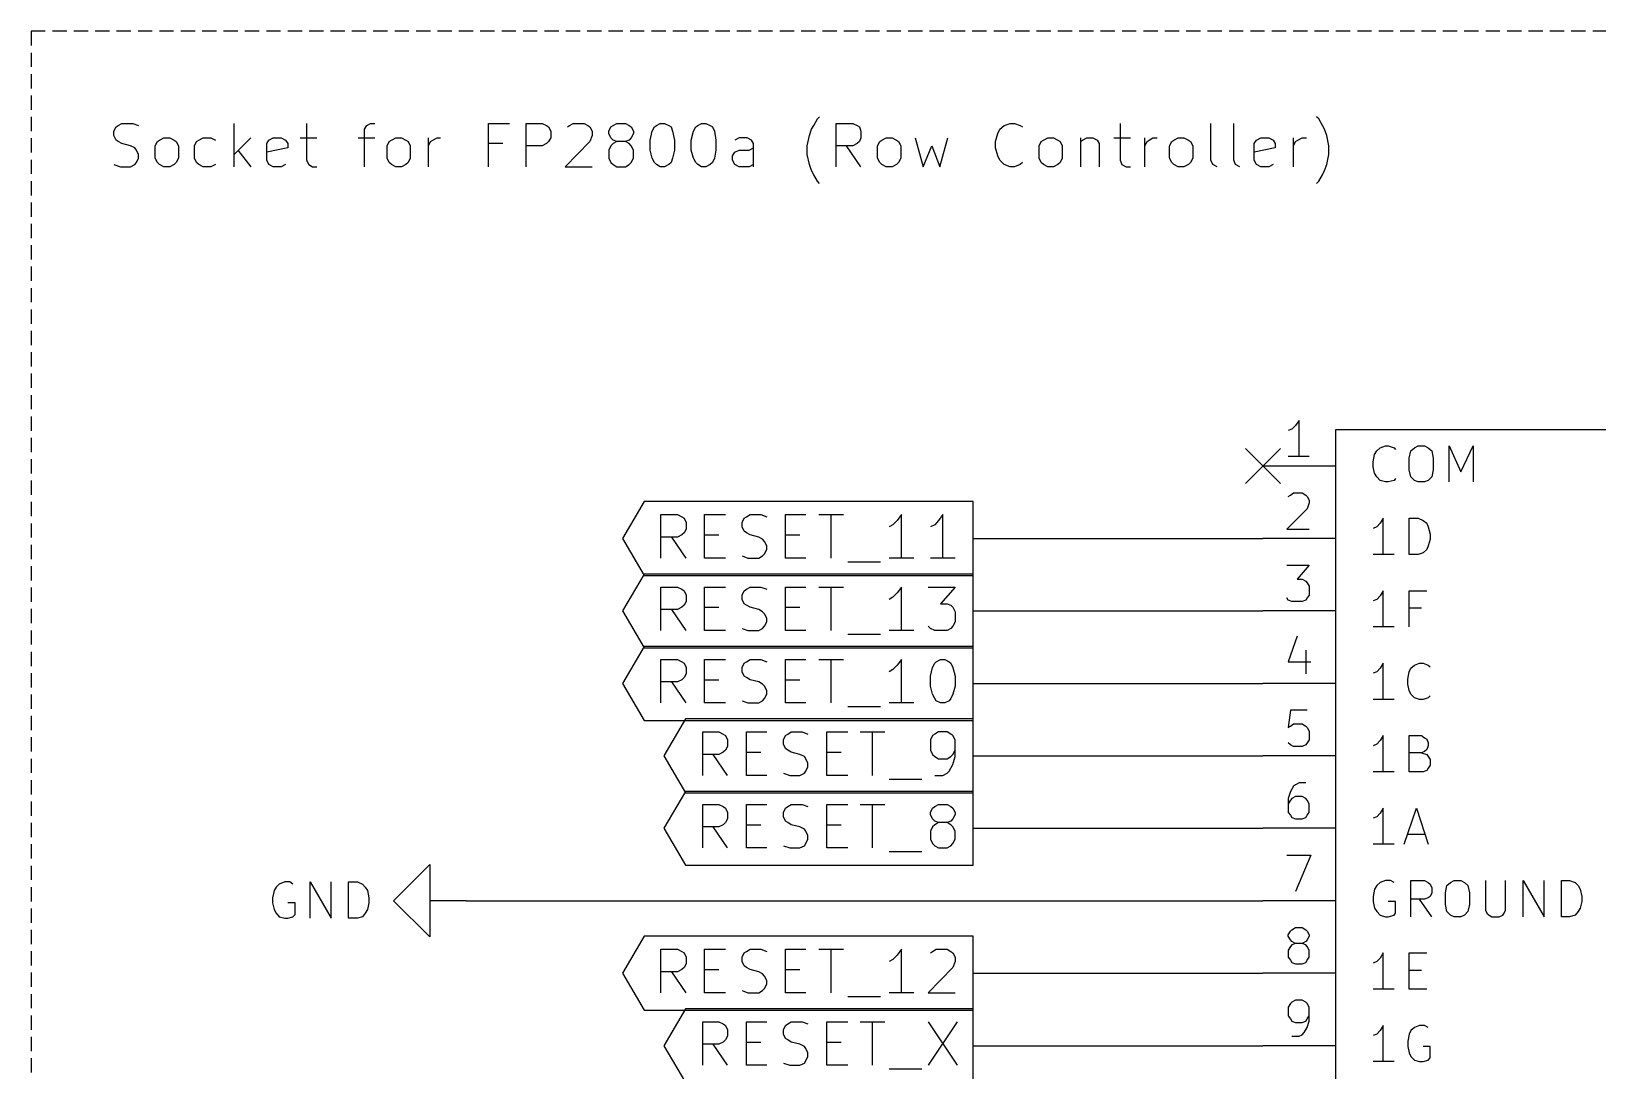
# Model space of a CAD drawing. Extents: x 18 to 282, y -194 to -20.
# Drawn here: x 139.7 to 194.6, y -56.8 to -20.3 of the extents above; entities that cross this region are included whole.
import ezdxf

# ---------------------------------------------------------------- set-up
doc = ezdxf.new("R2010")
doc.units = 0
doc.header["$MEASUREMENT"] = 0
doc.linetypes.add('DASHED', pattern=[0.75, 0.5, -0.25])
for name, color, linetype in [('BLUE2', 5, 'CONTINUOUS'), ('BLUE3', 171, 'CONTINUOUS'), ('CYAN2', 4, 'CONTINUOUS'), ('GREEN2', 3, 'CONTINUOUS'), ('LYELLOW', 51, 'CONTINUOUS'), ('RED2', 1, 'CONTINUOUS')]:
    doc.layers.add(name, color=color, linetype=linetype)

msp = doc.modelspace()

# ---------------------------------------------------------------- linework, layer by layer
at = {"layer": 'BLUE2', "linetype": 'CONTINUOUS'}
for p, q in [((182.27, -34.9504), (183.49, -36.1696)), ((183.49, -34.9504), (182.27, -36.1696))]:
    msp.add_line(p, q, dxfattribs=at)
at = {"layer": 'BLUE3', "linetype": 'DASHED'}
for p, q in [((139.7, -20.32), (139.7, -93.98)), ((281.94, -20.32), (139.7, -20.32))]:
    msp.add_line(p, q, dxfattribs=at)
at = {"layer": 'BLUE3', "linetype": 'CONTINUOUS'}
for p, q in [((142.748, -23.622), (142.875, -23.5458)), ((142.875, -23.5458), (143.256, -23.5458)), ((143.256, -23.5458), (143.459, -23.622)), ((146.812, -25.0698), (146.812, -23.5458)), ((149.352, -23.5458), (149.352, -24.8412)), ((151.46, -23.622), (151.587, -23.5458)), ((151.587, -23.5458), (151.74, -23.5458)), ((155.727, -25.0698), (155.727, -23.5458)), ((155.727, -23.5458), (156.464, -23.5458)), ((157.048, -25.0698), (157.048, -23.5458)), ((157.048, -23.5458), (157.607, -23.5458)), ((157.607, -23.5458), (157.759, -23.622)), ((158.572, -23.622), (158.699, -23.5458)), ((158.699, -23.5458), (159.08, -23.5458)), ((159.08, -23.5458), (159.207, -23.622)), ((160.096, -23.622), (160.223, -23.5458)), ((160.223, -23.5458), (160.528, -23.5458)), ((160.528, -23.5458), (160.655, -23.622)), ((161.62, -23.622), (161.747, -23.5458)), ((161.747, -23.5458), (161.9, -23.5458)), ((161.9, -23.5458), (162.052, -23.622)), ((163.068, -23.622), (163.195, -23.5458)), ((163.195, -23.5458), (163.347, -23.5458)), ((163.347, -23.5458), (163.5, -23.622)), ((167.132, -23.622), (167.259, -23.3934)), ((167.259, -23.3934), (167.335, -23.3172)), ((167.919, -25.0698), (167.919, -23.5458)), ((167.919, -23.5458), (168.504, -23.5458)), ((168.504, -23.5458), (168.656, -23.622)), ((173.812, -23.622), (174.015, -23.5458)), ((174.015, -23.5458), (174.168, -23.5458)), ((174.168, -23.5458), (174.371, -23.622)), ((177.876, -23.5458), (177.876, -24.8412)), ((181.051, -24.8412), (181.051, -23.5458)), ((181.864, -24.8412), (181.864, -23.5458)), ((184.836, -23.3934), (184.76, -23.3172)), ((184.963, -23.622), (184.836, -23.3934)), ((142.596, -23.8252), (142.672, -23.6728)), ((142.596, -23.9776), (142.596, -23.8252)), ((142.672, -24.13), (142.596, -23.9776)), ((142.672, -23.6728), (142.748, -23.622)), ((142.748, -24.1808), (142.672, -24.13)), ((144.12, -24.1808), (144.196, -24.13)), ((144.196, -24.13), (144.348, -24.0538)), ((144.348, -24.0538), (144.551, -24.0538)), ((144.551, -24.0538), (144.704, -24.13)), ((144.704, -24.13), (144.78, -24.1808)), ((145.491, -24.1808), (145.567, -24.13)), ((145.567, -24.13), (145.72, -24.0538)), ((145.72, -24.0538), (145.999, -24.0538)), ((145.999, -24.0538), (146.152, -24.13)), ((147.396, -24.0538), (146.812, -24.638)), ((147.955, -24.257), (148.031, -24.13)), ((148.031, -24.13), (148.184, -24.0538)), ((148.184, -24.0538), (148.463, -24.0538)), ((148.463, -24.0538), (148.615, -24.13)), ((148.615, -24.13), (148.692, -24.257)), ((149.123, -24.0538), (149.708, -24.0538)), ((151.155, -24.0538), (151.74, -24.0538)), ((151.384, -23.749), (151.46, -23.622)), ((151.384, -25.0698), (151.384, -23.749)), ((152.248, -24.1808), (152.324, -24.13)), ((152.324, -24.13), (152.476, -24.0538)), ((152.476, -24.0538), (152.679, -24.0538)), ((152.679, -24.0538), (152.832, -24.13)), ((152.832, -24.13), (152.908, -24.1808)), ((153.619, -25.0698), (153.619, -24.0538)), ((153.695, -24.1808), (153.772, -24.13)), ((153.772, -24.13), (153.924, -24.0538)), ((153.924, -24.0538), (154.051, -24.0538)), ((157.759, -23.622), (157.836, -23.6728)), ((157.836, -23.6728), (157.912, -23.8252)), ((157.912, -24.0538), (157.836, -24.1808)), ((157.912, -23.8252), (157.912, -24.0538)), ((158.496, -23.6728), (158.572, -23.622)), ((159.207, -23.622), (159.283, -23.6728)), ((159.283, -23.6728), (159.36, -23.8252)), ((159.36, -23.9776), (159.283, -24.1808)), ((159.36, -23.8252), (159.36, -23.9776)), ((159.944, -23.8252), (160.02, -23.6728)), ((159.944, -23.9014), (159.944, -23.8252)), ((160.02, -24.0538), (159.944, -23.9014)), ((160.02, -23.6728), (160.096, -23.622)), ((160.096, -24.13), (160.02, -24.0538)), ((160.223, -24.1808), (160.096, -24.13)), ((160.655, -24.13), (160.528, -24.1808)), ((160.655, -23.622), (160.731, -23.6728)), ((160.731, -24.0538), (160.655, -24.13)), ((160.731, -23.6728), (160.807, -23.8252)), ((160.807, -23.9014), (160.731, -24.0538)), ((160.807, -23.8252), (160.807, -23.9014)), ((161.392, -24.13), (161.468, -23.8252)), ((161.392, -24.4856), (161.392, -24.13)), ((161.468, -23.8252), (161.544, -23.6728)), ((161.544, -23.6728), (161.62, -23.622)), ((162.052, -23.622), (162.128, -23.6728)), ((162.128, -23.6728), (162.179, -23.8252)), ((162.179, -23.8252), (162.255, -24.13)), ((162.255, -24.13), (162.255, -24.4856)), ((162.839, -24.13), (162.916, -23.8252)), ((162.839, -24.4856), (162.839, -24.13)), ((162.916, -23.8252), (162.992, -23.6728)), ((162.992, -23.6728), (163.068, -23.622)), ((163.5, -23.622), (163.576, -23.6728)), ((163.576, -23.6728), (163.652, -23.8252)), ((163.652, -23.8252), (163.703, -24.13)), ((163.703, -24.13), (163.703, -24.4856)), ((164.516, -24.0538), (164.363, -24.13)), ((164.795, -24.0538), (164.516, -24.0538)), ((164.948, -24.13), (164.795, -24.0538)), ((165.024, -24.257), (164.948, -24.13)), ((166.903, -24.3332), (166.98, -23.9776)), ((166.98, -23.9776), (167.056, -23.749)), ((167.056, -23.749), (167.132, -23.622)), ((168.656, -23.622), (168.732, -23.6728)), ((168.732, -23.6728), (168.783, -23.8252)), ((168.783, -24.0538), (168.732, -24.1808)), ((168.783, -23.8252), (168.783, -24.0538)), ((169.443, -24.1808), (169.52, -24.13)), ((169.52, -24.13), (169.672, -24.0538)), ((169.672, -24.0538), (169.875, -24.0538)), ((169.875, -24.0538), (170.028, -24.13)), ((170.028, -24.13), (170.104, -24.1808)), ((170.688, -24.0538), (170.967, -25.0698)), ((171.552, -25.0698), (171.831, -24.0538)), ((173.507, -24.1808), (173.584, -23.9014)), ((173.584, -23.9014), (173.66, -23.749)), ((173.66, -23.749), (173.812, -23.622)), ((174.371, -23.622), (174.447, -23.6728)), ((175.108, -24.1808), (175.184, -24.13)), ((175.184, -24.13), (175.336, -24.0538)), ((175.336, -24.0538), (175.539, -24.0538)), ((175.539, -24.0538), (175.692, -24.13)), ((175.692, -24.13), (175.768, -24.1808)), ((176.479, -24.0538), (176.479, -25.0698)), ((176.479, -24.1808), (176.555, -24.13)), ((176.555, -24.13), (176.708, -24.0538)), ((176.708, -24.0538), (176.911, -24.0538)), ((176.911, -24.0538), (177.063, -24.13)), ((177.063, -24.13), (177.14, -24.257)), ((177.648, -24.0538), (178.232, -24.0538)), ((178.74, -25.0698), (178.74, -24.0538)), ((178.816, -24.1808), (178.892, -24.13)), ((178.892, -24.13), (179.019, -24.0538)), ((179.019, -24.0538), (179.172, -24.0538)), ((179.68, -24.1808), (179.756, -24.13)), ((179.756, -24.13), (179.908, -24.0538)), ((179.908, -24.0538), (180.111, -24.0538)), ((180.111, -24.0538), (180.264, -24.13)), ((180.264, -24.13), (180.34, -24.1808)), ((182.575, -24.257), (182.651, -24.13)), ((182.651, -24.13), (182.804, -24.0538)), ((182.804, -24.0538), (183.083, -24.0538)), ((183.083, -24.0538), (183.236, -24.13)), ((183.236, -24.13), (183.312, -24.257)), ((183.947, -25.0698), (183.947, -24.0538)), ((184.023, -24.1808), (184.099, -24.13)), ((184.099, -24.13), (184.252, -24.0538)), ((184.252, -24.0538), (184.404, -24.0538)), ((185.039, -23.749), (184.963, -23.622)), ((185.115, -23.9776), (185.039, -23.749)), ((185.191, -24.3332), (185.115, -23.9776)), ((142.875, -24.257), (142.748, -24.1808)), ((143.18, -24.3332), (142.875, -24.257)), ((143.332, -24.4094), (143.18, -24.3332)), ((143.383, -24.4856), (143.332, -24.4094)), ((143.459, -24.638), (143.383, -24.4856)), ((143.459, -24.765), (143.459, -24.638)), ((144.043, -24.3332), (144.12, -24.1808)), ((144.043, -24.765), (144.043, -24.3332)), ((144.78, -24.1808), (144.856, -24.3332)), ((144.856, -24.3332), (144.856, -24.765)), ((145.415, -24.3332), (145.491, -24.1808)), ((145.415, -24.765), (145.415, -24.3332)), ((146.939, -24.4856), (147.396, -25.0698)), ((147.955, -24.8412), (147.955, -24.257)), ((148.692, -24.4094), (147.955, -24.5618)), ((148.692, -24.257), (148.692, -24.4094)), ((152.171, -24.3332), (152.248, -24.1808)), ((152.171, -24.765), (152.171, -24.3332)), ((152.908, -24.1808), (152.984, -24.3332)), ((152.984, -24.3332), (152.984, -24.765)), ((153.619, -24.3332), (153.695, -24.1808)), ((156.235, -24.257), (155.727, -24.257)), ((157.607, -24.3332), (157.048, -24.3332)), ((157.759, -24.257), (157.607, -24.3332)), ((157.836, -24.1808), (157.759, -24.257)), ((159.283, -24.1808), (158.42, -25.0698)), ((160.02, -24.3332), (159.944, -24.4856)), ((159.944, -24.4856), (159.944, -24.765)), ((160.096, -24.257), (160.02, -24.3332)), ((160.223, -24.1808), (160.096, -24.257)), ((160.528, -24.1808), (160.223, -24.1808)), ((160.655, -24.257), (160.528, -24.1808)), ((160.731, -24.3332), (160.655, -24.257)), ((160.807, -24.4856), (160.731, -24.3332)), ((160.807, -24.765), (160.807, -24.4856)), ((161.468, -24.765), (161.392, -24.4856)), ((162.255, -24.4856), (162.179, -24.765)), ((162.916, -24.765), (162.839, -24.4856)), ((163.703, -24.4856), (163.652, -24.765)), ((164.287, -24.6888), (164.363, -24.5618)), ((164.287, -24.8412), (164.287, -24.6888)), ((164.363, -24.5618), (164.516, -24.4856)), ((164.516, -24.4856), (164.871, -24.4856)), ((164.871, -24.4856), (165.024, -24.4094)), ((165.024, -25.0698), (165.024, -24.257)), ((166.903, -24.638), (166.903, -24.3332)), ((166.98, -24.9936), (166.903, -24.638)), ((168.504, -24.3332), (167.919, -24.3332)), ((168.783, -25.0698), (168.275, -24.3332)), ((168.656, -24.257), (168.504, -24.3332)), ((168.732, -24.1808), (168.656, -24.257)), ((169.367, -24.3332), (169.443, -24.1808)), ((169.367, -24.765), (169.367, -24.3332)), ((170.104, -24.1808), (170.18, -24.3332)), ((170.18, -24.3332), (170.18, -24.765)), ((170.967, -25.0698), (171.272, -24.3332)), ((171.272, -24.3332), (171.552, -25.0698)), ((173.507, -24.4094), (173.507, -24.1808)), ((173.584, -24.6888), (173.507, -24.4094)), ((173.66, -24.8412), (173.584, -24.6888)), ((175.031, -24.3332), (175.108, -24.1808)), ((175.031, -24.765), (175.031, -24.3332)), ((175.768, -24.1808), (175.844, -24.3332)), ((175.844, -24.3332), (175.844, -24.765)), ((177.14, -24.257), (177.14, -25.0698)), ((178.74, -24.3332), (178.816, -24.1808)), ((179.603, -24.3332), (179.68, -24.1808)), ((179.603, -24.765), (179.603, -24.3332)), ((180.34, -24.1808), (180.416, -24.3332)), ((180.416, -24.3332), (180.416, -24.765)), ((182.575, -24.8412), (182.575, -24.257)), ((183.312, -24.4094), (182.575, -24.5618)), ((183.312, -24.257), (183.312, -24.4094)), ((183.947, -24.3332), (184.023, -24.1808)), ((185.115, -24.9936), (185.191, -24.638)), ((185.191, -24.638), (185.191, -24.3332)), ((142.596, -24.9936), (142.824, -25.0698)), ((142.824, -25.0698), (143.18, -25.0698)), ((143.18, -25.0698), (143.332, -24.9936)), ((143.332, -24.9936), (143.383, -24.9174)), ((143.383, -24.9174), (143.459, -24.765)), ((144.12, -24.9174), (144.043, -24.765)), ((144.196, -24.9936), (144.12, -24.9174)), ((144.348, -25.0698), (144.196, -24.9936)), ((144.551, -25.0698), (144.348, -25.0698)), ((144.704, -24.9936), (144.551, -25.0698)), ((144.78, -24.9174), (144.704, -24.9936)), ((144.856, -24.765), (144.78, -24.9174)), ((145.491, -24.9174), (145.415, -24.765)), ((145.567, -24.9936), (145.491, -24.9174)), ((145.72, -25.0698), (145.567, -24.9936)), ((145.999, -25.0698), (145.72, -25.0698)), ((146.152, -24.9936), (145.999, -25.0698)), ((148.031, -24.9936), (147.955, -24.8412)), ((148.184, -25.0698), (148.031, -24.9936)), ((148.463, -25.0698), (148.184, -25.0698)), ((148.615, -24.9936), (148.463, -25.0698)), ((149.352, -24.8412), (149.428, -24.9936)), ((149.428, -24.9936), (149.555, -25.0698)), ((149.555, -25.0698), (149.708, -25.0698)), ((152.248, -24.9174), (152.171, -24.765)), ((152.324, -24.9936), (152.248, -24.9174)), ((152.476, -25.0698), (152.324, -24.9936)), ((152.679, -25.0698), (152.476, -25.0698)), ((152.832, -24.9936), (152.679, -25.0698)), ((152.908, -24.9174), (152.832, -24.9936)), ((152.984, -24.765), (152.908, -24.9174)), ((158.42, -25.0698), (159.36, -25.0698)), ((159.944, -24.765), (160.02, -24.9174)), ((160.02, -24.9174), (160.096, -24.9936)), ((160.096, -24.9936), (160.223, -25.0698)), ((160.223, -25.0698), (160.528, -25.0698)), ((160.528, -25.0698), (160.655, -24.9936)), ((160.655, -24.9936), (160.731, -24.9174)), ((160.731, -24.9174), (160.807, -24.765)), ((161.544, -24.9174), (161.468, -24.765)), ((161.62, -24.9936), (161.544, -24.9174)), ((161.747, -25.0698), (161.62, -24.9936)), ((161.9, -25.0698), (161.747, -25.0698)), ((162.052, -24.9936), (161.9, -25.0698)), ((162.128, -24.9174), (162.052, -24.9936)), ((162.179, -24.765), (162.128, -24.9174)), ((162.992, -24.9174), (162.916, -24.765)), ((163.068, -24.9936), (162.992, -24.9174)), ((163.195, -25.0698), (163.068, -24.9936)), ((163.347, -25.0698), (163.195, -25.0698)), ((163.5, -24.9936), (163.347, -25.0698)), ((163.576, -24.9174), (163.5, -24.9936)), ((163.652, -24.765), (163.576, -24.9174)), ((164.363, -24.9936), (164.287, -24.8412)), ((164.516, -25.0698), (164.363, -24.9936)), ((164.871, -25.0698), (164.516, -25.0698)), ((165.024, -24.9936), (164.871, -25.0698)), ((167.056, -25.1968), (166.98, -24.9936)), ((167.132, -25.3492), (167.056, -25.1968)), ((169.443, -24.9174), (169.367, -24.765)), ((169.52, -24.9936), (169.443, -24.9174)), ((169.672, -25.0698), (169.52, -24.9936)), ((169.875, -25.0698), (169.672, -25.0698)), ((170.028, -24.9936), (169.875, -25.0698)), ((170.104, -24.9174), (170.028, -24.9936)), ((170.18, -24.765), (170.104, -24.9174)), ((173.812, -24.9936), (173.66, -24.8412)), ((174.015, -25.0698), (173.812, -24.9936)), ((174.168, -25.0698), (174.015, -25.0698)), ((174.371, -24.9936), (174.168, -25.0698)), ((174.447, -24.9174), (174.371, -24.9936)), ((175.108, -24.9174), (175.031, -24.765)), ((175.184, -24.9936), (175.108, -24.9174)), ((175.336, -25.0698), (175.184, -24.9936)), ((175.539, -25.0698), (175.336, -25.0698)), ((175.692, -24.9936), (175.539, -25.0698)), ((175.768, -24.9174), (175.692, -24.9936)), ((175.844, -24.765), (175.768, -24.9174)), ((177.876, -24.8412), (177.927, -24.9936)), ((177.927, -24.9936), (178.079, -25.0698)), ((178.079, -25.0698), (178.232, -25.0698)), ((179.68, -24.9174), (179.603, -24.765)), ((179.756, -24.9936), (179.68, -24.9174)), ((179.908, -25.0698), (179.756, -24.9936)), ((180.111, -25.0698), (179.908, -25.0698)), ((180.264, -24.9936), (180.111, -25.0698)), ((180.34, -24.9174), (180.264, -24.9936)), ((180.416, -24.765), (180.34, -24.9174)), ((181.127, -24.9936), (181.051, -24.8412)), ((181.28, -25.0698), (181.127, -24.9936)), ((181.915, -24.9936), (181.864, -24.8412)), ((182.067, -25.0698), (181.915, -24.9936)), ((182.651, -24.9936), (182.575, -24.8412)), ((182.804, -25.0698), (182.651, -24.9936)), ((183.083, -25.0698), (182.804, -25.0698)), ((183.236, -24.9936), (183.083, -25.0698)), ((184.963, -25.3492), (185.039, -25.1968)), ((185.039, -25.1968), (185.115, -24.9936)), ((167.259, -25.5778), (167.132, -25.3492)), ((167.335, -25.654), (167.259, -25.5778)), ((184.76, -25.654), (184.836, -25.5778)), ((184.836, -25.5778), (184.963, -25.3492))]:
    msp.add_line(p, q, dxfattribs=at)
at = {"layer": 'CYAN2', "linetype": 'CONTINUOUS'}
for p, q in [((186.792, -35.1536), (186.868, -35.0266)), ((186.868, -35.0266), (186.995, -34.925)), ((186.995, -34.925), (187.173, -34.8488)), ((187.173, -34.8488), (187.274, -34.8488)), ((187.274, -34.8488), (187.477, -34.925)), ((187.477, -34.925), (187.528, -34.9758)), ((188.011, -35.2806), (188.062, -35.0266)), ((188.062, -35.0266), (188.189, -34.925)), ((188.189, -34.925), (188.316, -34.8488)), ((188.316, -34.8488), (188.544, -34.8488)), ((188.544, -34.8488), (188.671, -34.925)), ((188.671, -34.925), (188.798, -35.0266)), ((188.798, -35.0266), (188.849, -35.2806)), ((189.408, -36.1188), (189.408, -34.8488)), ((189.408, -34.8488), (189.814, -35.7632)), ((189.814, -35.7632), (190.246, -34.8488)), ((190.246, -34.8488), (190.246, -36.1188)), ((186.741, -35.4076), (186.792, -35.1536)), ((186.741, -35.5854), (186.741, -35.4076)), ((186.792, -35.814), (186.741, -35.5854)), ((188.011, -35.687), (188.011, -35.2806)), ((188.062, -35.941), (188.011, -35.687)), ((188.849, -35.687), (188.798, -35.941)), ((188.849, -35.2806), (188.849, -35.687)), ((186.868, -35.941), (186.792, -35.814)), ((186.995, -36.068), (186.868, -35.941)), ((187.173, -36.1188), (186.995, -36.068)), ((187.274, -36.1188), (187.173, -36.1188)), ((187.477, -36.068), (187.274, -36.1188)), ((187.528, -35.9918), (187.477, -36.068)), ((188.189, -36.068), (188.062, -35.941)), ((188.316, -36.1188), (188.189, -36.068)), ((188.544, -36.1188), (188.316, -36.1188)), ((188.671, -36.068), (188.544, -36.1188)), ((188.798, -35.941), (188.671, -36.068)), ((186.868, -37.6936), (186.741, -37.7444)), ((186.995, -37.5666), (186.868, -37.6936)), ((187.096, -37.3888), (186.995, -37.5666)), ((187.096, -38.6588), (187.096, -37.3888)), ((188.011, -38.6588), (188.011, -37.3888)), ((188.011, -37.3888), (188.316, -37.3888)), ((188.316, -37.3888), (188.493, -37.465)), ((188.493, -37.465), (188.62, -37.5666)), ((188.62, -37.5666), (188.671, -37.6936)), ((188.671, -37.6936), (188.747, -37.9476)), ((188.671, -38.354), (188.62, -38.481)), ((188.747, -38.1254), (188.671, -38.354)), ((188.747, -37.9476), (188.747, -38.1254)), ((187.477, -38.6588), (186.741, -38.6588)), ((188.316, -38.6588), (188.011, -38.6588)), ((188.493, -38.608), (188.316, -38.6588)), ((188.62, -38.481), (188.493, -38.608)), ((187.096, -39.9288), (186.995, -40.1066)), ((187.096, -41.1988), (187.096, -39.9288)), ((188.011, -41.1988), (188.011, -39.9288)), ((188.011, -39.9288), (188.62, -39.9288)), ((186.868, -40.2336), (186.741, -40.2844)), ((186.995, -40.1066), (186.868, -40.2336)), ((188.443, -40.5384), (188.011, -40.5384)), ((187.477, -41.1988), (186.741, -41.1988)), ((186.868, -42.7736), (186.741, -42.8244)), ((186.995, -42.6466), (186.868, -42.7736)), ((187.096, -42.4688), (186.995, -42.6466)), ((187.096, -43.7388), (187.096, -42.4688)), ((187.96, -43.0276), (188.011, -42.7736)), ((188.011, -42.7736), (188.062, -42.6466)), ((188.062, -42.6466), (188.189, -42.545)), ((188.189, -42.545), (188.366, -42.4688)), ((188.366, -42.4688), (188.493, -42.4688)), ((188.493, -42.4688), (188.671, -42.545)), ((188.671, -42.545), (188.747, -42.5958)), ((187.96, -43.2054), (187.96, -43.0276)), ((188.011, -43.434), (187.96, -43.2054)), ((187.477, -43.7388), (186.741, -43.7388)), ((188.062, -43.561), (188.011, -43.434)), ((188.189, -43.688), (188.062, -43.561)), ((188.366, -43.7388), (188.189, -43.688)), ((188.493, -43.7388), (188.366, -43.7388)), ((188.671, -43.688), (188.493, -43.7388)), ((188.747, -43.6118), (188.671, -43.688)), ((187.096, -45.0088), (186.995, -45.1866)), ((187.096, -46.2788), (187.096, -45.0088)), ((188.011, -46.2788), (188.011, -45.0088)), ((188.011, -45.0088), (188.443, -45.0088)), ((188.443, -45.0088), (188.544, -45.085)), ((186.868, -45.3136), (186.741, -45.3644)), ((186.995, -45.1866), (186.868, -45.3136)), ((188.544, -45.5676), (188.443, -45.6184)), ((188.544, -45.085), (188.62, -45.1358)), ((188.62, -45.4914), (188.544, -45.5676)), ((188.62, -45.1358), (188.671, -45.2628)), ((188.671, -45.3644), (188.62, -45.4914)), ((188.671, -45.2628), (188.671, -45.3644)), ((188.443, -45.6184), (188.011, -45.6184)), ((188.443, -45.6184), (188.62, -45.6692)), ((188.62, -45.6692), (188.671, -45.7454)), ((188.671, -45.7454), (188.747, -45.847)), ((188.747, -46.0502), (188.671, -46.1518)), ((188.747, -45.847), (188.747, -46.0502)), ((187.477, -46.2788), (186.741, -46.2788)), ((188.493, -46.2788), (188.011, -46.2788)), ((188.62, -46.228), (188.493, -46.2788)), ((188.671, -46.1518), (188.62, -46.228)), ((186.995, -47.7266), (186.868, -47.8536)), ((187.096, -47.5488), (186.995, -47.7266)), ((187.096, -48.8188), (187.096, -47.5488)), ((187.833, -48.8188), (188.265, -47.5488)), ((188.265, -47.5488), (188.671, -48.8188)), ((186.868, -47.8536), (186.741, -47.9044)), ((187.477, -48.8188), (186.741, -48.8188)), ((187.96, -48.4632), (188.544, -48.4632)), ((148.209, -50.4444), (148.158, -50.6984)), ((148.285, -50.3174), (148.209, -50.4444)), ((148.387, -50.2158), (148.285, -50.3174)), ((148.59, -50.1396), (148.387, -50.2158)), ((148.768, -50.1396), (148.59, -50.1396)), ((148.869, -50.2158), (148.768, -50.1396)), ((149.479, -51.4096), (149.479, -50.1396)), ((149.479, -50.1396), (150.216, -51.4096)), ((150.216, -51.4096), (150.216, -50.1396)), ((150.825, -51.4096), (150.825, -50.1396)), ((150.825, -50.1396), (151.13, -50.1396)), ((151.13, -50.1396), (151.308, -50.2158)), ((151.308, -50.2158), (151.409, -50.3174)), ((151.409, -50.3174), (151.486, -50.4444)), ((151.486, -50.4444), (151.536, -50.6984)), ((186.792, -50.3936), (186.741, -50.6476)), ((186.868, -50.2666), (186.792, -50.3936)), ((186.995, -50.165), (186.868, -50.2666)), ((187.173, -50.0888), (186.995, -50.165)), ((187.35, -50.0888), (187.173, -50.0888)), ((187.477, -50.165), (187.35, -50.0888)), ((188.062, -51.3588), (188.062, -50.0888)), ((188.062, -50.0888), (188.544, -50.0888)), ((188.544, -50.0888), (188.671, -50.165)), ((188.671, -50.165), (188.747, -50.2158)), ((188.747, -50.2158), (188.798, -50.3428)), ((188.798, -50.5206), (188.747, -50.6476)), ((188.798, -50.3428), (188.798, -50.5206)), ((189.281, -50.5206), (189.332, -50.2666)), ((189.281, -50.927), (189.281, -50.5206)), ((189.332, -50.2666), (189.459, -50.165)), ((189.459, -50.165), (189.586, -50.0888)), ((189.586, -50.0888), (189.814, -50.0888)), ((189.814, -50.0888), (189.941, -50.165)), ((189.941, -50.165), (190.068, -50.2666)), ((190.068, -50.2666), (190.119, -50.5206)), ((190.119, -50.5206), (190.119, -50.927)), ((190.678, -50.0888), (190.678, -51.1302)), ((191.389, -51.1302), (191.389, -50.0888)), ((191.999, -51.3588), (191.999, -50.0888)), ((191.999, -50.0888), (192.735, -51.3588)), ((192.735, -51.3588), (192.735, -50.0888)), ((193.345, -51.3588), (193.345, -50.0888)), ((193.345, -50.0888), (193.624, -50.0888)), ((193.624, -50.0888), (193.827, -50.165)), ((193.827, -50.165), (193.929, -50.2666)), ((193.929, -50.2666), (194.005, -50.3936)), ((194.005, -50.3936), (194.056, -50.6476)), ((148.158, -50.6984), (148.158, -50.8762)), ((148.158, -50.8762), (148.209, -51.1048)), ((148.946, -50.8762), (148.692, -50.8762)), ((148.946, -51.2826), (148.946, -50.8762)), ((151.536, -50.8762), (151.486, -51.1048)), ((151.536, -50.6984), (151.536, -50.8762)), ((186.741, -50.6476), (186.741, -50.8254)), ((186.741, -50.8254), (186.792, -51.054)), ((186.792, -51.054), (186.868, -51.181)), ((187.528, -50.8254), (187.274, -50.8254)), ((187.528, -51.2318), (187.528, -50.8254)), ((188.544, -50.7492), (188.062, -50.7492)), ((188.798, -51.3588), (188.366, -50.7492)), ((188.671, -50.6984), (188.544, -50.7492)), ((188.747, -50.6476), (188.671, -50.6984)), ((189.332, -51.181), (189.281, -50.927)), ((190.119, -50.927), (190.068, -51.181)), ((194.005, -51.054), (193.929, -51.181)), ((194.056, -50.8254), (194.005, -51.054)), ((194.056, -50.6476), (194.056, -50.8254)), ((148.209, -51.1048), (148.285, -51.2318)), ((148.285, -51.2318), (148.387, -51.3588)), ((148.387, -51.3588), (148.59, -51.4096)), ((148.59, -51.4096), (148.692, -51.4096)), ((148.692, -51.4096), (148.869, -51.3588)), ((148.869, -51.3588), (148.946, -51.2826)), ((151.13, -51.4096), (150.825, -51.4096)), ((151.308, -51.3588), (151.13, -51.4096)), ((151.409, -51.2318), (151.308, -51.3588)), ((151.486, -51.1048), (151.409, -51.2318)), ((186.868, -51.181), (186.995, -51.308)), ((186.995, -51.308), (187.173, -51.3588)), ((187.173, -51.3588), (187.274, -51.3588)), ((187.274, -51.3588), (187.477, -51.308)), ((187.477, -51.308), (187.528, -51.2318)), ((189.459, -51.308), (189.332, -51.181)), ((189.586, -51.3588), (189.459, -51.308)), ((189.814, -51.3588), (189.586, -51.3588)), ((189.941, -51.308), (189.814, -51.3588)), ((190.068, -51.181), (189.941, -51.308)), ((190.678, -51.1302), (190.729, -51.2318)), ((190.729, -51.2318), (190.805, -51.308)), ((190.805, -51.308), (190.906, -51.3588)), ((190.906, -51.3588), (191.16, -51.3588)), ((191.16, -51.3588), (191.287, -51.308)), ((191.287, -51.308), (191.338, -51.2318)), ((191.338, -51.2318), (191.389, -51.1302)), ((193.624, -51.3588), (193.345, -51.3588)), ((193.827, -51.308), (193.624, -51.3588)), ((193.929, -51.181), (193.827, -51.308)), ((187.096, -52.6288), (186.995, -52.8066)), ((187.096, -53.8988), (187.096, -52.6288)), ((188.011, -53.8988), (188.011, -52.6288)), ((188.011, -52.6288), (188.62, -52.6288)), ((186.868, -52.9336), (186.741, -52.9844)), ((186.995, -52.8066), (186.868, -52.9336)), ((188.011, -53.2384), (188.443, -53.2384)), ((187.477, -53.8988), (186.741, -53.8988)), ((188.62, -53.8988), (188.011, -53.8988)), ((186.995, -55.3466), (186.868, -55.4736)), ((187.096, -55.1688), (186.995, -55.3466)), ((187.096, -56.4388), (187.096, -55.1688)), ((188.062, -55.3466), (188.011, -55.4736)), ((188.189, -55.245), (188.062, -55.3466)), ((188.366, -55.1688), (188.189, -55.245)), ((188.544, -55.1688), (188.366, -55.1688)), ((188.671, -55.245), (188.544, -55.1688)), ((186.868, -55.4736), (186.741, -55.5244)), ((188.011, -55.4736), (187.96, -55.7276)), ((187.96, -55.7276), (187.96, -55.9054)), ((187.96, -55.9054), (188.011, -56.134)), ((188.747, -55.9054), (188.493, -55.9054)), ((188.747, -56.3118), (188.747, -55.9054)), ((187.477, -56.4388), (186.741, -56.4388)), ((188.011, -56.134), (188.062, -56.261)), ((188.062, -56.261), (188.189, -56.388)), ((188.189, -56.388), (188.366, -56.4388)), ((188.366, -56.4388), (188.493, -56.4388)), ((188.493, -56.4388), (188.671, -56.388)), ((188.671, -56.388), (188.747, -56.3118))]:
    msp.add_line(p, q, dxfattribs=at)
at = {"layer": 'GREEN2', "linetype": 'CONTINUOUS'}
for p, q in [((172.72, -38.1), (182.88, -38.1)), ((172.72, -40.64), (182.88, -40.64)), ((172.72, -43.18), (182.88, -43.18)), ((172.72, -45.72), (182.88, -45.72)), ((172.72, -48.26), (182.88, -48.26)), ((154.94, -50.8), (182.88, -50.8)), ((172.72, -53.34), (182.88, -53.34)), ((172.72, -55.88), (182.88, -55.88))]:
    msp.add_line(p, q, dxfattribs=at)
at = {"layer": 'LYELLOW', "linetype": 'CONTINUOUS'}
for p, q in [((185.42, -34.29), (185.42, -85.09)), ((208.28, -34.29), (185.42, -34.29))]:
    msp.add_line(p, q, dxfattribs=at)
at = {"layer": 'RED2', "linetype": 'CONTINUOUS'}
for p, q in [((184.15, -33.9598), (184.023, -34.1376)), ((184.15, -35.2298), (184.15, -33.9598)), ((183.896, -34.2646), (183.769, -34.3154)), ((184.023, -34.1376), (183.896, -34.2646)), ((185.42, -34.29), (185.42, -85.09)), ((208.28, -34.29), (185.42, -34.29)), ((185.42, -35.56), (182.88, -35.56)), ((184.506, -35.2298), (183.769, -35.2298)), ((183.769, -36.6268), (183.845, -36.576)), ((183.845, -36.576), (183.947, -36.4998)), ((183.947, -36.4998), (184.252, -36.4998)), ((184.252, -36.4998), (184.379, -36.576)), ((184.379, -36.576), (184.429, -36.6268)), ((184.429, -36.6268), (184.506, -36.7538)), ((184.506, -36.7538), (184.506, -36.8554)), ((161.188, -36.8046), (160.426, -38.1)), ((172.72, -36.8046), (161.188, -36.8046)), ((161.773, -38.7858), (161.773, -37.2618)), ((161.773, -37.2618), (162.357, -37.2618)), ((162.357, -37.2618), (162.509, -37.338)), ((162.509, -37.338), (162.585, -37.3888)), ((163.297, -38.7858), (163.297, -37.2618)), ((163.297, -37.2618), (164.033, -37.2618)), ((164.694, -37.3888), (164.77, -37.338)), ((164.77, -37.338), (164.897, -37.2618)), ((164.897, -37.2618), (165.278, -37.2618)), ((165.278, -37.2618), (165.481, -37.338)), ((166.141, -38.7858), (166.141, -37.2618)), ((166.141, -37.2618), (166.853, -37.2618)), ((167.31, -37.2618), (168.173, -37.2618)), ((167.742, -38.7858), (167.742, -37.2618)), ((170.205, -37.2618), (170.053, -37.465)), ((170.205, -38.7858), (170.205, -37.2618)), ((171.653, -37.2618), (171.501, -37.465)), ((171.653, -38.7858), (171.653, -37.2618)), ((172.72, -38.1), (172.72, -36.8046)), ((184.429, -37.0586), (183.718, -37.7698)), ((184.506, -36.8554), (184.429, -37.0586)), ((162.585, -37.3888), (162.662, -37.5412)), ((162.662, -37.7698), (162.585, -37.8968)), ((162.662, -37.5412), (162.662, -37.7698)), ((164.617, -37.5412), (164.694, -37.3888)), ((164.617, -37.6936), (164.617, -37.5412)), ((164.694, -37.846), (164.617, -37.6936)), ((164.77, -37.8968), (164.694, -37.846)), ((169.901, -37.6174), (169.774, -37.6936)), ((170.053, -37.465), (169.901, -37.6174)), ((171.374, -37.6174), (171.221, -37.6936)), ((171.501, -37.465), (171.374, -37.6174)), ((183.718, -37.7698), (184.506, -37.7698)), ((160.426, -38.1), (161.188, -39.3954)), ((162.357, -38.0492), (161.773, -38.0492)), ((162.662, -38.7858), (162.154, -38.0492)), ((162.509, -37.973), (162.357, -38.0492)), ((162.585, -37.8968), (162.509, -37.973)), ((163.297, -37.973), (163.805, -37.973)), ((164.897, -37.973), (164.77, -37.8968)), ((165.202, -38.0492), (164.897, -37.973)), ((165.329, -38.1254), (165.202, -38.0492)), ((165.405, -38.2016), (165.329, -38.1254)), ((165.481, -38.354), (165.405, -38.2016)), ((165.481, -38.481), (165.481, -38.354)), ((166.141, -37.973), (166.649, -37.973)), ((172.72, -39.3954), (172.72, -38.1)), ((185.42, -38.1), (182.88, -38.1)), ((164.033, -38.7858), (163.297, -38.7858)), ((164.617, -38.7096), (164.821, -38.7858)), ((164.821, -38.7858), (165.202, -38.7858)), ((165.202, -38.7858), (165.329, -38.7096)), ((165.329, -38.7096), (165.405, -38.6334)), ((165.405, -38.6334), (165.481, -38.481)), ((166.853, -38.7858), (166.141, -38.7858)), ((168.326, -38.9128), (169.469, -38.9128)), ((170.637, -38.7858), (169.774, -38.7858)), ((172.085, -38.7858), (171.221, -38.7858)), ((161.188, -39.3446), (160.426, -40.64)), ((172.72, -39.3446), (161.188, -39.3446)), ((161.188, -39.3954), (172.72, -39.3954)), ((172.72, -40.64), (172.72, -39.3446)), ((183.718, -39.0398), (184.506, -39.0398)), ((184.506, -39.0398), (184.074, -39.5224)), ((184.074, -39.5224), (184.252, -39.5224)), ((184.252, -39.5224), (184.379, -39.5986)), ((161.773, -41.3258), (161.773, -39.8018)), ((161.773, -39.8018), (162.357, -39.8018)), ((162.357, -39.8018), (162.509, -39.878)), ((162.509, -39.878), (162.585, -39.9288)), ((162.585, -39.9288), (162.662, -40.0812)), ((162.662, -40.0812), (162.662, -40.3098)), ((163.297, -41.3258), (163.297, -39.8018)), ((163.297, -39.8018), (164.033, -39.8018)), ((164.617, -40.0812), (164.694, -39.9288)), ((164.617, -40.2336), (164.617, -40.0812)), ((164.694, -39.9288), (164.77, -39.878)), ((164.77, -39.878), (164.897, -39.8018)), ((164.897, -39.8018), (165.278, -39.8018)), ((165.278, -39.8018), (165.481, -39.878)), ((166.141, -41.3258), (166.141, -39.8018)), ((166.141, -39.8018), (166.853, -39.8018)), ((167.31, -39.8018), (168.173, -39.8018)), ((167.742, -41.3258), (167.742, -39.8018)), ((170.053, -40.005), (169.901, -40.1574)), ((170.205, -39.8018), (170.053, -40.005)), ((170.205, -41.3258), (170.205, -39.8018)), ((171.145, -39.8018), (172.085, -39.8018)), ((172.085, -39.8018), (171.577, -40.386)), ((184.379, -39.5986), (184.429, -39.6494)), ((184.429, -39.6494), (184.506, -39.7764)), ((184.506, -40.0812), (184.429, -40.1828)), ((184.506, -39.7764), (184.506, -40.0812)), ((162.357, -40.5892), (161.773, -40.5892)), ((162.662, -41.3258), (162.154, -40.5892)), ((162.509, -40.513), (162.357, -40.5892)), ((162.585, -40.4368), (162.509, -40.513)), ((162.662, -40.3098), (162.585, -40.4368)), ((163.297, -40.513), (163.805, -40.513)), ((164.694, -40.386), (164.617, -40.2336)), ((164.77, -40.4368), (164.694, -40.386)), ((164.897, -40.513), (164.77, -40.4368)), ((165.202, -40.5892), (164.897, -40.513)), ((165.329, -40.6654), (165.202, -40.5892)), ((166.141, -40.513), (166.649, -40.513)), ((169.901, -40.1574), (169.774, -40.2336)), ((171.577, -40.386), (171.806, -40.386)), ((171.806, -40.386), (171.933, -40.4368)), ((171.933, -40.4368), (172.009, -40.513)), ((172.009, -40.513), (172.085, -40.6654)), ((183.769, -40.259), (183.718, -40.1828)), ((183.896, -40.3098), (183.769, -40.259)), ((184.252, -40.3098), (183.896, -40.3098)), ((184.379, -40.259), (184.252, -40.3098)), ((184.429, -40.1828), (184.379, -40.259)), ((160.426, -40.64), (161.188, -41.9354)), ((165.405, -40.7416), (165.329, -40.6654)), ((165.329, -41.2496), (165.405, -41.1734)), ((165.481, -40.894), (165.405, -40.7416)), ((165.405, -41.1734), (165.481, -41.021)), ((165.481, -41.021), (165.481, -40.894)), ((171.221, -41.2496), (171.145, -41.1734)), ((172.009, -41.1734), (171.933, -41.2496)), ((172.085, -41.021), (172.009, -41.1734)), ((172.085, -40.6654), (172.085, -41.021)), ((172.72, -41.9354), (172.72, -40.64)), ((185.42, -40.64), (182.88, -40.64)), ((164.033, -41.3258), (163.297, -41.3258)), ((164.617, -41.2496), (164.821, -41.3258)), ((164.821, -41.3258), (165.202, -41.3258)), ((165.202, -41.3258), (165.329, -41.2496)), ((166.853, -41.3258), (166.141, -41.3258)), ((168.326, -41.4528), (169.469, -41.4528)), ((170.637, -41.3258), (169.774, -41.3258)), ((171.374, -41.3258), (171.221, -41.2496)), ((171.806, -41.3258), (171.374, -41.3258)), ((171.933, -41.2496), (171.806, -41.3258)), ((184.074, -41.529), (183.769, -42.418)), ((161.188, -41.8846), (160.426, -43.18)), ((172.72, -41.8846), (161.188, -41.8846)), ((161.188, -41.9354), (172.72, -41.9354)), ((172.72, -43.18), (172.72, -41.8846)), ((184.379, -42.0116), (184.379, -42.8498)), ((161.773, -43.8658), (161.773, -42.3418)), ((161.773, -42.3418), (162.357, -42.3418)), ((162.357, -42.3418), (162.509, -42.418)), ((162.509, -42.418), (162.585, -42.4688)), ((162.585, -42.4688), (162.662, -42.6212)), ((162.662, -42.6212), (162.662, -42.8498)), ((163.297, -43.8658), (163.297, -42.3418)), ((163.297, -42.3418), (164.033, -42.3418)), ((164.617, -42.6212), (164.694, -42.4688)), ((164.617, -42.7736), (164.617, -42.6212)), ((164.694, -42.926), (164.617, -42.7736)), ((164.694, -42.4688), (164.77, -42.418)), ((164.77, -42.418), (164.897, -42.3418)), ((164.897, -42.3418), (165.278, -42.3418)), ((165.278, -42.3418), (165.481, -42.418)), ((166.141, -43.8658), (166.141, -42.3418)), ((166.141, -42.3418), (166.853, -42.3418)), ((167.31, -42.3418), (168.173, -42.3418)), ((167.742, -43.8658), (167.742, -42.3418)), ((169.901, -42.6974), (169.774, -42.7736)), ((170.053, -42.545), (169.901, -42.6974)), ((170.205, -42.3418), (170.053, -42.545)), ((170.205, -43.8658), (170.205, -42.3418)), ((171.221, -42.926), (171.298, -42.6212)), ((171.298, -42.6212), (171.374, -42.4688)), ((171.374, -42.4688), (171.425, -42.418)), ((171.425, -42.418), (171.577, -42.3418)), ((171.577, -42.3418), (171.729, -42.3418)), ((171.729, -42.3418), (171.882, -42.418)), ((171.882, -42.418), (171.933, -42.4688)), ((171.933, -42.4688), (172.009, -42.6212)), ((172.009, -42.6212), (172.085, -42.926)), ((183.769, -42.418), (184.556, -42.418)), ((160.426, -43.18), (161.188, -44.4754)), ((162.357, -43.1292), (161.773, -43.1292)), ((162.662, -43.8658), (162.154, -43.1292)), ((162.509, -43.053), (162.357, -43.1292)), ((162.585, -42.9768), (162.509, -43.053)), ((162.662, -42.8498), (162.585, -42.9768)), ((163.297, -43.053), (163.805, -43.053)), ((164.77, -42.9768), (164.694, -42.926)), ((164.897, -43.053), (164.77, -42.9768)), ((165.202, -43.1292), (164.897, -43.053)), ((165.329, -43.2054), (165.202, -43.1292)), ((165.405, -43.2816), (165.329, -43.2054)), ((165.481, -43.434), (165.405, -43.2816)), ((166.141, -43.053), (166.649, -43.053)), ((171.221, -43.2816), (171.221, -42.926)), ((171.298, -43.561), (171.221, -43.2816)), ((172.085, -43.2816), (172.009, -43.561)), ((172.085, -42.926), (172.085, -43.2816)), ((172.72, -44.4754), (172.72, -43.18)), ((185.42, -43.18), (182.88, -43.18)), ((164.033, -43.8658), (163.297, -43.8658)), ((164.617, -43.7896), (164.821, -43.8658)), ((164.821, -43.8658), (165.202, -43.8658)), ((165.202, -43.8658), (165.329, -43.7896)), ((165.329, -43.7896), (165.405, -43.7134)), ((165.405, -43.7134), (165.481, -43.561)), ((165.481, -43.561), (165.481, -43.434)), ((166.853, -43.8658), (166.141, -43.8658)), ((170.637, -43.8658), (169.774, -43.8658)), ((171.374, -43.7134), (171.298, -43.561)), ((171.425, -43.7896), (171.374, -43.7134)), ((171.577, -43.8658), (171.425, -43.7896)), ((171.729, -43.8658), (171.577, -43.8658)), ((171.882, -43.7896), (171.729, -43.8658)), ((171.933, -43.7134), (171.882, -43.7896)), ((172.009, -43.561), (171.933, -43.7134)), ((161.188, -44.4754), (172.72, -44.4754)), ((162.636, -44.4246), (161.874, -45.72)), ((172.72, -44.4246), (162.636, -44.4246)), ((168.326, -43.9928), (169.469, -43.9928)), ((172.72, -45.72), (172.72, -44.4246)), ((183.845, -44.1198), (183.769, -44.7294)), ((184.429, -44.1198), (183.845, -44.1198)), ((163.246, -46.4058), (163.246, -44.8818)), ((163.246, -44.8818), (163.805, -44.8818)), ((163.805, -44.8818), (163.957, -44.958)), ((163.957, -44.958), (164.033, -45.0088)), ((164.033, -45.0088), (164.109, -45.1612)), ((164.77, -46.4058), (164.77, -44.8818)), ((164.77, -44.8818), (165.481, -44.8818)), ((166.065, -45.1612), (166.141, -45.0088)), ((166.141, -45.0088), (166.218, -44.958)), ((166.218, -44.958), (166.345, -44.8818)), ((166.345, -44.8818), (166.726, -44.8818)), ((166.726, -44.8818), (166.929, -44.958)), ((167.589, -46.4058), (167.589, -44.8818)), ((167.589, -44.8818), (168.326, -44.8818)), ((168.758, -44.8818), (169.621, -44.8818)), ((169.189, -46.4058), (169.189, -44.8818)), ((171.298, -45.0088), (171.221, -45.1612)), ((171.374, -44.958), (171.298, -45.0088)), ((171.501, -44.8818), (171.374, -44.958)), ((171.806, -44.8818), (171.501, -44.8818)), ((171.933, -44.958), (171.806, -44.8818)), ((172.009, -45.0088), (171.933, -44.958)), ((172.085, -45.1612), (172.009, -45.0088)), ((183.769, -44.7294), (183.845, -44.6786)), ((183.845, -44.6786), (183.947, -44.6024)), ((183.947, -44.6024), (184.252, -44.6024)), ((184.252, -44.6024), (184.379, -44.6786)), ((184.379, -44.6786), (184.429, -44.7294)), ((184.429, -44.7294), (184.506, -44.8564)), ((184.506, -44.8564), (184.506, -45.1612)), ((164.033, -45.5168), (163.957, -45.593)), ((164.109, -45.3898), (164.033, -45.5168)), ((164.109, -45.1612), (164.109, -45.3898)), ((166.065, -45.3136), (166.065, -45.1612)), ((166.141, -45.466), (166.065, -45.3136)), ((166.218, -45.5168), (166.141, -45.466)), ((166.345, -45.593), (166.218, -45.5168)), ((171.221, -45.1612), (171.221, -45.5168)), ((171.221, -45.5168), (171.298, -45.6692)), ((172.009, -45.6692), (172.085, -45.5168)), ((172.085, -45.7454), (172.085, -45.1612)), ((183.845, -45.339), (183.769, -45.2628)), ((183.947, -45.3898), (183.845, -45.339)), ((184.252, -45.3898), (183.947, -45.3898)), ((184.379, -45.339), (184.252, -45.3898)), ((184.429, -45.2628), (184.379, -45.339)), ((184.506, -45.1612), (184.429, -45.2628)), ((161.874, -45.72), (162.636, -47.0154)), ((163.805, -45.6692), (163.246, -45.6692)), ((164.109, -46.4058), (163.601, -45.6692)), ((163.957, -45.593), (163.805, -45.6692)), ((164.77, -45.593), (165.278, -45.593)), ((166.649, -45.6692), (166.345, -45.593)), ((166.802, -45.7454), (166.649, -45.6692)), ((166.853, -45.8216), (166.802, -45.7454)), ((166.929, -45.974), (166.853, -45.8216)), ((166.853, -46.2534), (166.929, -46.101)), ((166.929, -46.101), (166.929, -45.974)), ((167.589, -45.593), (168.097, -45.593)), ((171.298, -45.6692), (171.374, -45.7454)), ((171.374, -45.7454), (171.501, -45.8216)), ((171.501, -45.8216), (171.806, -45.8216)), ((171.806, -45.8216), (171.933, -45.7454)), ((171.882, -46.2534), (172.009, -46.0248)), ((171.933, -45.7454), (172.009, -45.6692)), ((172.009, -46.0248), (172.085, -45.7454)), ((172.72, -47.0154), (172.72, -45.72)), ((185.42, -45.72), (182.88, -45.72)), ((165.481, -46.4058), (164.77, -46.4058)), ((166.065, -46.3296), (166.294, -46.4058)), ((166.294, -46.4058), (166.649, -46.4058)), ((166.649, -46.4058), (166.802, -46.3296)), ((166.802, -46.3296), (166.853, -46.2534)), ((168.326, -46.4058), (167.589, -46.4058)), ((169.774, -46.5328), (170.917, -46.5328)), ((171.374, -46.4058), (171.653, -46.4058)), ((171.653, -46.4058), (171.806, -46.3296)), ((171.806, -46.3296), (171.882, -46.2534)), ((184.15, -46.6598), (184.023, -46.736)), ((184.379, -46.6598), (184.15, -46.6598)), ((162.636, -46.9646), (161.874, -48.26)), ((172.72, -46.9646), (162.636, -46.9646)), ((162.636, -47.0154), (172.72, -47.0154)), ((172.72, -48.26), (172.72, -46.9646)), ((183.845, -46.9646), (183.769, -47.2186)), ((183.769, -47.2186), (183.769, -47.7012)), ((183.947, -46.7868), (183.845, -46.9646)), ((183.896, -47.2186), (183.845, -47.2694)), ((184.023, -47.1424), (183.896, -47.2186)), ((184.023, -46.736), (183.947, -46.7868)), ((184.252, -47.1424), (184.023, -47.1424)), ((184.379, -47.2186), (184.252, -47.1424)), ((184.429, -47.2694), (184.379, -47.2186)), ((163.246, -48.9458), (163.246, -47.4218)), ((163.246, -47.4218), (163.805, -47.4218)), ((163.805, -47.4218), (163.957, -47.498)), ((163.957, -47.498), (164.033, -47.5488)), ((164.033, -47.5488), (164.109, -47.7012)), ((164.109, -47.7012), (164.109, -47.9298)), ((164.77, -48.9458), (164.77, -47.4218)), ((164.77, -47.4218), (165.481, -47.4218)), ((166.065, -47.7012), (166.141, -47.5488)), ((166.065, -47.8536), (166.065, -47.7012)), ((166.141, -47.5488), (166.218, -47.498)), ((166.218, -47.498), (166.345, -47.4218)), ((166.345, -47.4218), (166.726, -47.4218)), ((166.726, -47.4218), (166.929, -47.498)), ((167.589, -48.9458), (167.589, -47.4218)), ((167.589, -47.4218), (168.326, -47.4218)), ((168.758, -47.4218), (169.621, -47.4218)), ((169.189, -48.9458), (169.189, -47.4218)), ((171.221, -47.7012), (171.298, -47.5488)), ((171.221, -47.7774), (171.221, -47.7012)), ((171.298, -47.5488), (171.374, -47.498)), ((171.374, -47.498), (171.501, -47.4218)), ((171.501, -47.4218), (171.806, -47.4218)), ((171.806, -47.4218), (171.933, -47.498)), ((171.933, -47.498), (172.009, -47.5488)), ((172.009, -47.5488), (172.085, -47.7012)), ((172.085, -47.7012), (172.085, -47.7774)), ((183.845, -47.2694), (183.769, -47.3964)), ((183.769, -47.7012), (183.845, -47.8028)), ((184.506, -47.3964), (184.429, -47.2694)), ((184.429, -47.8028), (184.506, -47.7012)), ((184.506, -47.7012), (184.506, -47.3964)), ((161.874, -48.26), (162.636, -49.5554)), ((163.805, -48.2092), (163.246, -48.2092)), ((164.109, -48.9458), (163.601, -48.2092)), ((163.957, -48.133), (163.805, -48.2092)), ((164.033, -48.0568), (163.957, -48.133)), ((164.109, -47.9298), (164.033, -48.0568)), ((164.77, -48.133), (165.278, -48.133)), ((166.141, -48.006), (166.065, -47.8536)), ((166.218, -48.0568), (166.141, -48.006)), ((166.345, -48.133), (166.218, -48.0568)), ((166.649, -48.2092), (166.345, -48.133)), ((166.802, -48.2854), (166.649, -48.2092)), ((166.853, -48.3616), (166.802, -48.2854)), ((167.589, -48.133), (168.097, -48.133)), ((171.298, -47.9298), (171.221, -47.7774)), ((171.298, -48.2092), (171.221, -48.3616)), ((171.374, -48.006), (171.298, -47.9298)), ((171.374, -48.133), (171.298, -48.2092)), ((171.501, -48.0568), (171.374, -48.006)), ((171.501, -48.0568), (171.374, -48.133)), ((171.806, -48.0568), (171.501, -48.0568)), ((171.933, -48.006), (171.806, -48.0568)), ((171.933, -48.133), (171.806, -48.0568)), ((172.009, -47.9298), (171.933, -48.006)), ((172.009, -48.2092), (171.933, -48.133)), ((172.085, -47.7774), (172.009, -47.9298)), ((172.085, -48.3616), (172.009, -48.2092)), ((172.72, -49.5554), (172.72, -48.26)), ((185.42, -48.26), (182.88, -48.26)), ((183.845, -47.8028), (183.896, -47.879)), ((183.896, -47.879), (184.023, -47.9298)), ((184.023, -47.9298), (184.252, -47.9298)), ((184.252, -47.9298), (184.379, -47.879)), ((184.379, -47.879), (184.429, -47.8028)), ((166.065, -48.8696), (166.294, -48.9458)), ((166.649, -48.9458), (166.802, -48.8696)), ((166.802, -48.8696), (166.853, -48.7934)), ((166.929, -48.514), (166.853, -48.3616)), ((166.853, -48.7934), (166.929, -48.641)), ((166.929, -48.641), (166.929, -48.514)), ((171.221, -48.3616), (171.221, -48.641)), ((171.221, -48.641), (171.298, -48.7934)), ((171.298, -48.7934), (171.374, -48.8696)), ((171.374, -48.8696), (171.501, -48.9458)), ((171.806, -48.9458), (171.933, -48.8696)), ((171.933, -48.8696), (172.009, -48.7934)), ((172.009, -48.7934), (172.085, -48.641)), ((172.085, -48.641), (172.085, -48.3616)), ((165.481, -48.9458), (164.77, -48.9458)), ((166.294, -48.9458), (166.649, -48.9458)), ((168.326, -48.9458), (167.589, -48.9458)), ((169.774, -49.0728), (170.917, -49.0728)), ((171.501, -48.9458), (171.806, -48.9458)), ((183.718, -49.1998), (184.556, -49.1998)), ((184.556, -49.1998), (184.023, -50.4698)), ((152.4, -50.8), (153.67, -49.53)), ((153.67, -49.53), (153.67, -50.8)), ((162.636, -49.5554), (172.72, -49.5554)), ((153.67, -52.07), (152.4, -50.8)), ((154.94, -50.8), (153.67, -50.8)), ((153.67, -50.8), (153.67, -52.07)), ((185.42, -50.8), (182.88, -50.8)), ((161.188, -52.0446), (160.426, -53.34)), ((172.72, -52.0446), (161.188, -52.0446)), ((172.72, -53.34), (172.72, -52.0446)), ((183.769, -51.9938), (183.845, -51.8668)), ((183.769, -52.0446), (183.769, -51.9938)), ((183.845, -52.1716), (183.769, -52.0446)), ((183.845, -51.8668), (183.896, -51.816)), ((183.896, -51.816), (184.023, -51.7398)), ((184.023, -51.7398), (184.252, -51.7398)), ((184.252, -51.7398), (184.379, -51.816)), ((184.379, -51.816), (184.429, -51.8668)), ((184.429, -51.8668), (184.506, -51.9938)), ((184.506, -52.0446), (184.429, -52.1716)), ((184.506, -51.9938), (184.506, -52.0446)), ((161.773, -54.0258), (161.773, -52.5018)), ((161.773, -52.5018), (162.357, -52.5018)), ((162.357, -52.5018), (162.509, -52.578)), ((162.509, -52.578), (162.585, -52.6288)), ((162.585, -52.6288), (162.662, -52.7812)), ((163.297, -54.0258), (163.297, -52.5018)), ((163.297, -52.5018), (164.033, -52.5018)), ((164.617, -52.7812), (164.694, -52.6288)), ((164.694, -52.6288), (164.77, -52.578)), ((164.77, -52.578), (164.897, -52.5018)), ((164.897, -52.5018), (165.278, -52.5018)), ((165.278, -52.5018), (165.481, -52.578)), ((166.141, -54.0258), (166.141, -52.5018)), ((166.141, -52.5018), (166.853, -52.5018)), ((167.31, -52.5018), (168.173, -52.5018)), ((167.742, -54.0258), (167.742, -52.5018)), ((170.053, -52.705), (169.901, -52.8574)), ((170.205, -52.5018), (170.053, -52.705)), ((170.205, -54.0258), (170.205, -52.5018)), ((171.221, -52.6288), (171.298, -52.578)), ((171.298, -52.578), (171.425, -52.5018)), ((171.425, -52.5018), (171.806, -52.5018)), ((171.806, -52.5018), (171.933, -52.578)), ((171.933, -52.578), (172.009, -52.6288)), ((172.009, -52.6288), (172.085, -52.7812)), ((183.845, -52.4002), (183.769, -52.5272)), ((183.769, -52.5272), (183.769, -52.7812)), ((183.896, -52.2224), (183.845, -52.1716)), ((183.896, -52.3494), (183.845, -52.4002)), ((184.023, -52.2986), (183.896, -52.2224)), ((184.023, -52.2986), (183.896, -52.3494)), ((184.252, -52.2986), (184.023, -52.2986)), ((184.379, -52.2224), (184.252, -52.2986)), ((184.379, -52.3494), (184.252, -52.2986)), ((184.429, -52.1716), (184.379, -52.2224)), ((184.429, -52.4002), (184.379, -52.3494)), ((184.506, -52.5272), (184.429, -52.4002)), ((184.506, -52.7812), (184.506, -52.5272)), ((162.509, -53.213), (162.357, -53.2892)), ((162.585, -53.1368), (162.509, -53.213)), ((162.662, -53.0098), (162.585, -53.1368)), ((162.662, -52.7812), (162.662, -53.0098)), ((163.297, -53.213), (163.805, -53.213)), ((164.617, -52.9336), (164.617, -52.7812)), ((164.694, -53.086), (164.617, -52.9336)), ((164.77, -53.1368), (164.694, -53.086)), ((164.897, -53.213), (164.77, -53.1368)), ((165.202, -53.2892), (164.897, -53.213)), ((166.141, -53.213), (166.649, -53.213)), ((169.901, -52.8574), (169.774, -52.9336)), ((172.009, -53.1368), (171.145, -54.0258)), ((172.085, -52.9336), (172.009, -53.1368)), ((172.085, -52.7812), (172.085, -52.9336)), ((183.769, -52.7812), (183.845, -52.8828)), ((183.845, -52.8828), (183.896, -52.959)), ((183.896, -52.959), (184.023, -53.0098)), ((184.023, -53.0098), (184.252, -53.0098)), ((184.252, -53.0098), (184.379, -52.959)), ((184.379, -52.959), (184.429, -52.8828)), ((184.429, -52.8828), (184.506, -52.7812)), ((160.426, -53.34), (161.188, -54.6354)), ((162.357, -53.2892), (161.773, -53.2892)), ((162.662, -54.0258), (162.154, -53.2892)), ((165.329, -53.3654), (165.202, -53.2892)), ((165.405, -53.4416), (165.329, -53.3654)), ((165.481, -53.594), (165.405, -53.4416)), ((165.405, -53.8734), (165.481, -53.721)), ((165.481, -53.721), (165.481, -53.594)), ((172.72, -54.6354), (172.72, -53.34)), ((185.42, -53.34), (182.88, -53.34)), ((164.033, -54.0258), (163.297, -54.0258)), ((164.617, -53.9496), (164.821, -54.0258)), ((164.821, -54.0258), (165.202, -54.0258)), ((165.202, -54.0258), (165.329, -53.9496)), ((165.329, -53.9496), (165.405, -53.8734)), ((166.853, -54.0258), (166.141, -54.0258)), ((168.326, -54.1528), (169.469, -54.1528)), ((170.637, -54.0258), (169.774, -54.0258)), ((171.145, -54.0258), (172.085, -54.0258)), ((183.896, -54.356), (183.845, -54.4068)), ((184.023, -54.2798), (183.896, -54.356)), ((184.252, -54.2798), (184.023, -54.2798)), ((184.379, -54.356), (184.252, -54.2798)), ((184.429, -54.4068), (184.379, -54.356)), ((161.188, -54.6354), (172.72, -54.6354)), ((162.636, -54.5846), (161.874, -55.88)), ((172.72, -54.5846), (162.636, -54.5846)), ((172.72, -55.88), (172.72, -54.5846)), ((183.845, -54.4068), (183.769, -54.5338)), ((183.769, -54.5338), (183.769, -54.8386)), ((183.769, -54.8386), (183.845, -54.9402)), ((184.506, -54.5338), (184.429, -54.4068)), ((184.429, -54.9402), (184.506, -54.8386)), ((184.506, -55.0164), (184.506, -54.5338)), ((163.246, -56.5658), (163.246, -55.0418)), ((163.246, -55.0418), (163.805, -55.0418)), ((163.805, -55.0418), (163.957, -55.118)), ((163.957, -55.118), (164.033, -55.1688)), ((164.033, -55.1688), (164.109, -55.3212)), ((164.109, -55.3212), (164.109, -55.5498)), ((164.77, -56.5658), (164.77, -55.0418)), ((164.77, -55.0418), (165.481, -55.0418)), ((166.065, -55.3212), (166.141, -55.1688)), ((166.065, -55.4736), (166.065, -55.3212)), ((166.141, -55.1688), (166.218, -55.118)), ((166.218, -55.118), (166.345, -55.0418)), ((166.345, -55.0418), (166.726, -55.0418)), ((166.726, -55.0418), (166.929, -55.118)), ((167.589, -56.5658), (167.589, -55.0418)), ((167.589, -55.0418), (168.326, -55.0418)), ((168.758, -55.0418), (169.621, -55.0418)), ((169.189, -56.5658), (169.189, -55.0418)), ((171.145, -55.0418), (172.161, -56.5658)), ((172.161, -55.0418), (171.145, -56.5658)), ((183.845, -54.9402), (183.896, -55.0164)), ((183.896, -55.0164), (184.023, -55.0672)), ((184.023, -55.0672), (184.252, -55.0672)), ((184.252, -55.0672), (184.379, -55.0164)), ((184.252, -55.499), (184.328, -55.4228)), ((184.328, -55.4228), (184.429, -55.245)), ((184.379, -55.0164), (184.429, -54.9402)), ((184.429, -55.245), (184.506, -55.0164)), ((161.874, -55.88), (162.636, -57.1754)), ((163.805, -55.8292), (163.246, -55.8292)), ((164.109, -56.5658), (163.601, -55.8292)), ((163.957, -55.753), (163.805, -55.8292)), ((164.033, -55.6768), (163.957, -55.753)), ((164.109, -55.5498), (164.033, -55.6768)), ((164.77, -55.753), (165.278, -55.753)), ((166.141, -55.626), (166.065, -55.4736)), ((166.218, -55.6768), (166.141, -55.626)), ((166.345, -55.753), (166.218, -55.6768)), ((166.649, -55.8292), (166.345, -55.753)), ((166.802, -55.9054), (166.649, -55.8292)), ((166.853, -55.9816), (166.802, -55.9054)), ((166.929, -56.134), (166.853, -55.9816)), ((167.589, -55.753), (168.097, -55.753)), ((172.72, -57.1754), (172.72, -55.88)), ((185.42, -55.88), (182.88, -55.88)), ((183.896, -55.5498), (184.15, -55.5498)), ((184.15, -55.5498), (184.252, -55.499)), ((166.065, -56.4896), (166.294, -56.5658)), ((166.649, -56.5658), (166.802, -56.4896)), ((166.802, -56.4896), (166.853, -56.4134)), ((166.853, -56.4134), (166.929, -56.261)), ((166.929, -56.261), (166.929, -56.134)), ((165.481, -56.5658), (164.77, -56.5658)), ((166.294, -56.5658), (166.649, -56.5658)), ((168.326, -56.5658), (167.589, -56.5658)), ((169.774, -56.6928), (170.917, -56.6928))]:
    msp.add_line(p, q, dxfattribs=at)

doc.saveas('drawing.dxf')
